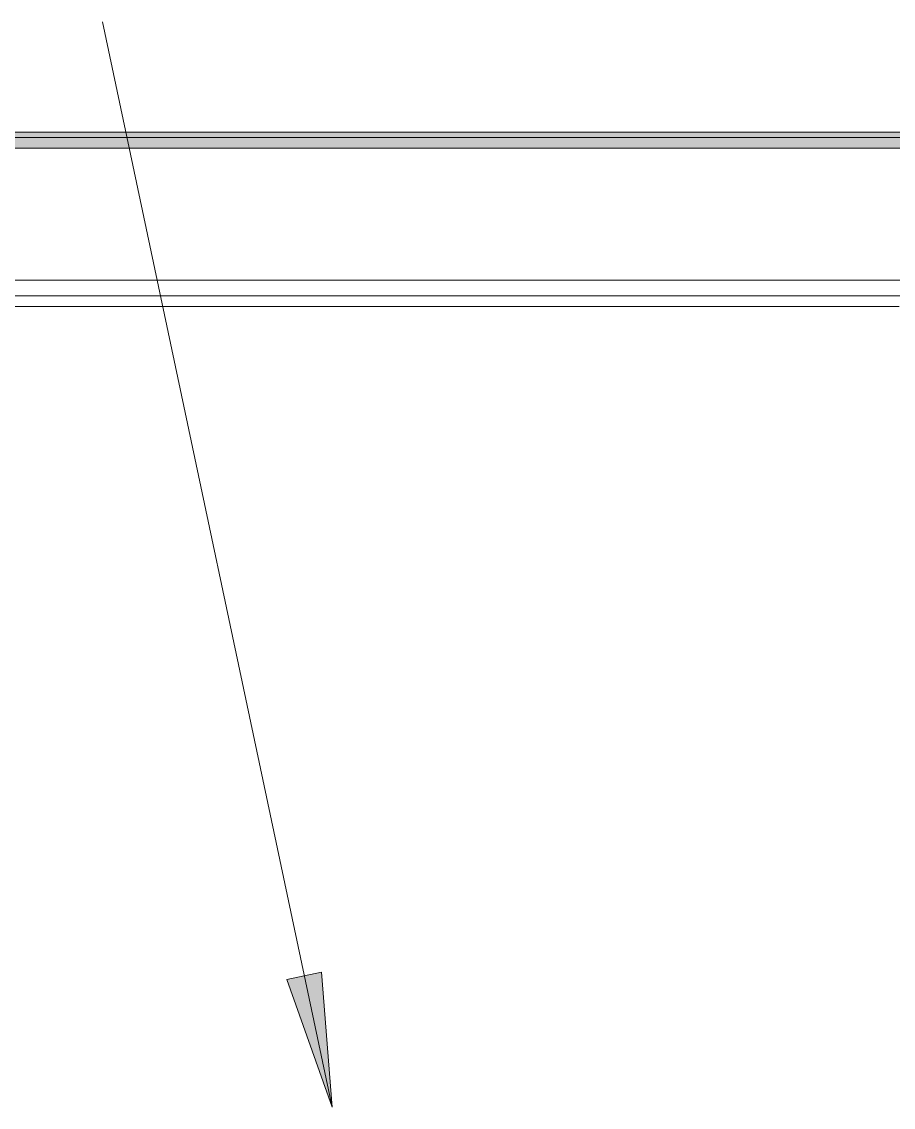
# Model space of a CAD drawing. Header units: millimetres. Extents: x -22227 to 20164, y 15335 to 61747.
# Drawn here: x 1355 to 3007, y 56599 to 58657 of the extents above; entities that cross this region are included whole.
import ezdxf

# ---------------------------------------------------------------- set-up
doc = ezdxf.new("R2010")
doc.units = ezdxf.units.MM
doc.linetypes.add('Grid Line', pattern=[22.225, 12.7, -3.175, 3.175, -3.175])
doc.layers.add('A-FLOR', color=7, linetype='Continuous', lineweight=9, true_color=0x007f00)
for name, color, linetype, lineweight in [('A-WALL', 7, 'Continuous', 9), ('A-WALL-PATT', 7, 'Continuous', 9), ('G-ANNO-TEXT', 7, 'Continuous', 9), ('S-GRID', 7, 'Continuous', 9)]:
    doc.layers.add(name, color=color, linetype=linetype, lineweight=lineweight)

# ---------------------------------------------------------------- blocks, each defined once
blk = doc.blocks.new('AK-SGS-M3-A_rvt-1-MẶT BẰNG BỐ TRÍ THIẾT BỊ')
at = {"layer": 'A-WALL-PATT', "true_color": 0xeaeaea, "transparency": 33554534}
h = blk.add_hatch(color=254, dxfattribs=at)
h.paths.add_polyline_path([(-17584.1, 58416.9), (-17584.1, 58446.9), (-20048.6, 58446.9), (-20048.6, 58416.9), (-17746.5, 58416.9)])
h.paths.add_polyline_path([(-16663.1, 58416.9), (-16584.2, 58416.9), (-16584.2, 58446.9), (-16663.1, 58446.9)])
h.paths.add_polyline_path([(-13117.4, 58416.9), (-9809.1, 58416.9), (-9809.1, 58446.9), (-14663.3, 58446.9), (-14663.3, 58416.9), (-14274.7, 58416.9)])
h.paths.add_polyline_path([(-15663.2, 58416.9), (-15584.3, 58416.9), (-15584.3, 58446.9), (-15663.2, 58446.9)])
h.paths.add_polyline_path([(-8809.2, 58416.9), (-8809.2, 58446.9), (-8888.1, 58446.9), (-8888.1, 58416.9)])
h.paths.add_polyline_path([(-5016.5, 58416.9), (5590.9, 58416.9), (5590.9, 58446.9), (-6888.3, 58446.9), (-6888.3, 58416.9), (-6173.7, 58416.9)])
h.paths.add_polyline_path([(-7888.2, 58416.9), (-7809.3, 58416.9), (-7809.3, 58446.9), (-7888.2, 58446.9)])
h.paths.add_polyline_path([(8511.7, 58416.9), (13291.2, 58416.9), (13291.2, 58446.9), (8511.7, 58446.9)])
h.paths.add_polyline_path([(6556.3, 58416.9), (6590.8, 58416.9), (6590.8, 58446.9), (6511.9, 58446.9), (6511.9, 58416.9)])
h.paths.add_polyline_path([(7590.7, 58416.9), (7590.7, 58446.9), (7511.8, 58446.9), (7511.8, 58416.9), (7568.9, 58416.9)])
h.paths.add_polyline_path([(15235.9, 58416.9), (15291, 58416.9), (15291, 58446.9), (15212.1, 58446.9), (15212.1, 58416.9)])
h.paths.add_polyline_path([(14212.2, 58416.9), (14291.1, 58416.9), (14291.1, 58446.9), (14212.2, 58446.9)])
at = {"layer": 'A-WALL', "color": 253, "true_color": 0xaaaaaa}
for p, q in [((5590.9, 58446.9), (-6888.3, 58446.9)), ((-6888.3, 58416.9), (5590.9, 58416.9)), ((3042.8, 58166.9), (-4990, 58166.9)), ((720.5, 58116.9), (3017.8, 58116.9))]:
    blk.add_line(p, q, dxfattribs=at)
at = {"layer": 'A-WALL', "color": 9, "true_color": 0xc3c3c3}
for p, q in [((5590.9, 58446.9), (-6888.3, 58446.9)), ((-6888.3, 58436.9), (5590.9, 58436.9)), ((-6888.3, 58416.9), (5590.9, 58416.9))]:
    blk.add_line(p, q, dxfattribs=at)
at = {"layer": 'A-WALL', "color": 254, "true_color": 0xd8d8d8}
blk.add_line((5590.9, 58436.9), (-6888.3, 58436.9), dxfattribs=at)
at = {"layer": 'A-WALL', "color": 254, "true_color": 0xe0e0e0}
for p, q in [((3042.8, 58166.9), (-4990, 58166.9)), ((703, 58136.9), (3301.4, 58136.9))]:
    blk.add_line(p, q, dxfattribs=at)
at = {"layer": 'A-WALL', "color": 254, "true_color": 0xcccccc}
for p, q in [((3301.4, 58136.9), (703, 58136.9)), ((720.5, 58116.9), (3017.8, 58116.9))]:
    blk.add_line(p, q, dxfattribs=at)
blk = doc.blocks.new('AK-SGS-M3-Hrvt_rvt-1-MẶT BẰNG BỐ TRÍ THIẾT BỊ')
at = {"layer": 'A-FLOR', "color": 7, "true_color": 0xecf5ec}
blk.add_line((-4990, 58166.9), (14251.4, 58166.9), dxfattribs=at)
at = {"layer": 'A-FLOR', "color": 254, "true_color": 0xe0efe0}
blk.add_line((14251.4, 58166.9), (-4990, 58166.9), dxfattribs=at)

msp = doc.modelspace()

# ---------------------------------------------------------------- hatches: boundary and pattern name
at = {"layer": 'G-ANNO-TEXT', "true_color": 0xff0000}
msp.add_hatch(color=1, dxfattribs=at).paths.add_polyline_path([(1943.1, 56599.1), (1923.2, 56855.5), (1857.5, 56841.6)])

# ---------------------------------------------------------------- linework, layer by layer
at = {"layer": 'G-ANNO-TEXT', "color": 1, "true_color": 0xff0000}
for p, q in [((1943.1, 56599.1), (1507.7, 58656.5)), ((1923.2, 56855.5), (1857.5, 56841.6)), ((1943.1, 56599.1), (1923.2, 56855.5)), ((1857.5, 56841.6), (1943.1, 56599.1))]:
    msp.add_line(p, q, dxfattribs=at)
at = {"layer": 'S-GRID', "linetype": 'Grid Line'}
msp.add_line((14912.1, 58436.9), (-21036.6, 58436.9), dxfattribs=at)

# ---------------------------------------------------------------- block references
at = {"lineweight": 5}
for name in ['AK-SGS-M3-Hrvt_rvt-1-MẶT BẰNG BỐ TRÍ THIẾT BỊ', 'AK-SGS-M3-A_rvt-1-MẶT BẰNG BỐ TRÍ THIẾT BỊ']:
    msp.add_blockref(name, (0, 0), dxfattribs=at)

doc.saveas('drawing.dxf')
